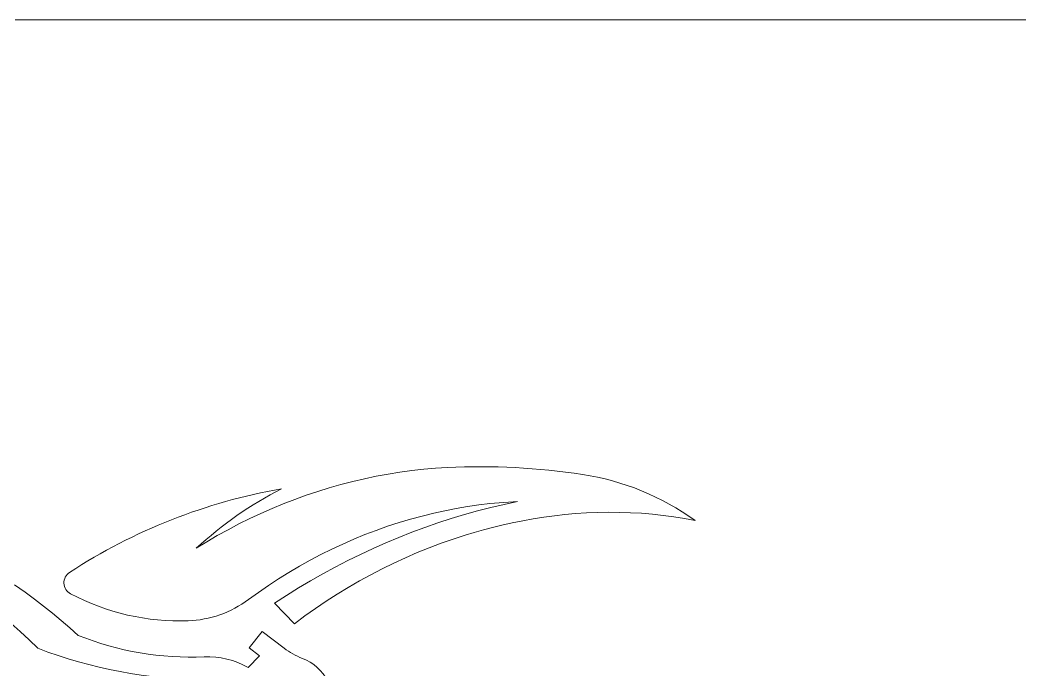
# Model space of a CAD drawing. Extents: x -234 to 858, y -95 to 532.
# Drawn here: x 313.38 to 339.8, y 164.48 to 181.63 of the extents above; entities that cross this region are included whole.
import ezdxf

# ---------------------------------------------------------------- set-up
doc = ezdxf.new("R2010")
doc.units = 0
doc.header["$LTSCALE"] = 7
doc.header["$MEASUREMENT"] = 0
doc.layers.add('8', color=250, linetype='CONTINUOUS', lineweight=15)

msp = doc.modelspace()

# ---------------------------------------------------------------- hatches: boundary and pattern name
at = {"layer": '8'}
h = msp.add_hatch(dxfattribs=at)
h.set_pattern_fill('ANSI37', color=256, scale=15)
h.paths.add_polyline_path([(347.1334, 207.4632), (346.7548, 207.9191, -0.1415284), (345.7548, 210.2076), (338.3092, 266.8253), (332.2576, 266.8253), (339.8061, 209.4253, 0.1415284), (342.1394, 204.0854), (342.518, 203.6295, -0.1750393), (347.7561, 189.1253), (347.7561, 181.5674), (345.3561, 78.0253, 0.0761736), (345.7454, 75.0211), (346.972, 70.7703, -0.0703488), (347.7561, 65.2253), (347.7561, 59.4253, -0.0541238), (347.1752, 54.0753), (353.7561, 54.0753), (353.7561, 65.2253, 0.0703488), (352.7368, 72.4339), (351.5102, 76.6846, -0.0761736), (351.3544, 77.8863), (353.7531, 181.3704, 0.0057938), (353.7561, 181.6253), (353.7561, 189.1253, 0.1750393)])
h.paths.add_polyline_path([(351.013, 141.6167), (351.5903, 149.7033), (347.8498, 149.9703), (347.2725, 141.8837)], flags=24)
h.paths.add_polyline_path([(350.7037, 149.9847), (351.2264, 157.3078), (348.6081, 157.4947), (348.0853, 150.1716)], flags=24)

# ---------------------------------------------------------------- linework, layer by layer
msp.add_line((313.2561, 181.6253), (347.7561, 181.6253), dxfattribs=at)
at = {"layer": '8', "ltscale": 0.01898}
msp.add_line((320.1139, 166.2159), (320.6434, 165.6718), dxfattribs=at)
at = {"layer": '8', "ltscale": 0.013773}
msp.add_line((319.7853, 165.4658), (319.4408, 165.0359), dxfattribs=at)
at = {"layer": '8', "ltscale": 0.018277}
msp.add_line((320.3686, 165.0251), (319.7853, 165.4658), dxfattribs=at)
at = {"layer": '8', "ltscale": 0.008681}
msp.add_line((319.4408, 165.0359), (319.7182, 164.827), dxfattribs=at)
at = {"layer": '8', "ltscale": 0.010833}
msp.add_line((319.7182, 164.827), (319.4137, 164.5187), dxfattribs=at)
at = {"layer": '8'}
for points in [[(324.6883, 169.7982), (324.3742, 169.7793), (324.0598, 169.7526), (323.7454, 169.7182), (323.4313, 169.6761), (323.1175, 169.6263), (322.8044, 169.5689), (322.4921, 169.5039), (322.1809, 169.4315), (321.8709, 169.3516), (321.5624, 169.2643), (321.2555, 169.1697), (320.9505, 169.0679), (320.6476, 168.9588), (320.3469, 168.8427), (320.0487, 168.7195), (319.7532, 168.5893), (319.4605, 168.4523), (319.1708, 168.3085), (318.8843, 168.1579), (318.6013, 168.0007), (318.3218, 167.837), (318.0461, 167.6668)], [(319.4257, 166.3099), (319.687, 166.4995), (319.9526, 166.6827), (320.2223, 166.8594), (320.496, 167.0295), (320.7734, 167.1928), (321.0544, 167.3493), (321.3388, 167.499), (321.6264, 167.6416), (321.9169, 167.777), (322.2102, 167.9053), (322.5061, 168.0263), (322.8043, 168.1399), (323.1046, 168.246), (323.4069, 168.3446), (323.7109, 168.4355), (324.0164, 168.5188), (324.3231, 168.5943), (324.6194, 168.6595), (324.9165, 168.7174), (325.2143, 168.768), (325.5124, 168.8111), (325.8108, 168.8467), (326.0547, 168.8702), (326.2985, 168.8887), (326.5419, 168.902)], [(326.5419, 168.902), (326.1889, 168.8271), (325.8365, 168.7444), (325.4848, 168.654), (325.1339, 168.5559), (324.7842, 168.4503), (324.4357, 168.3371), (324.0888, 168.2164), (323.7436, 168.0885), (323.4003, 167.9531), (323.0591, 167.8106), (322.7202, 167.6609), (322.3838, 167.5042), (322.05, 167.3405), (321.7192, 167.1698), (321.3913, 166.9924), (321.0667, 166.8081), (320.7455, 166.6173), (320.4278, 166.4198), (320.1139, 166.2159)], [(320.6434, 165.6718), (320.9192, 165.8771), (321.1994, 166.0758), (321.4838, 166.2678), (321.7723, 166.453), (322.0647, 166.6314), (322.3607, 166.8027), (322.6602, 166.967), (322.9629, 167.1241), (323.2688, 167.2738), (323.5774, 167.4162), (323.8887, 167.551), (324.2024, 167.6783), (324.5183, 167.7978), (324.6771, 167.8547), (324.8364, 167.9097), (324.9958, 167.9626), (325.1557, 168.0135), (325.3964, 168.0862), (325.6378, 168.1544), (325.8799, 168.218), (326.1226, 168.2771), (326.4005, 168.339), (326.6788, 168.3947), (326.9574, 168.4444), (327.2362, 168.4879), (327.515, 168.5252), (327.7937, 168.5562), (328.072, 168.581), (328.3655, 168.6003), (328.6584, 168.6125), (328.9504, 168.6175), (329.2413, 168.6154), (329.5311, 168.6061), (329.8194, 168.5896), (330.1061, 168.5658), (330.3911, 168.5347), (330.6741, 168.4963), (330.9549, 168.4507), (331.2334, 168.3977)], [(314.9217, 165.363), (314.6982, 165.5638), (314.4708, 165.7603), (314.2395, 165.9525), (314.0046, 166.1404), (313.766, 166.3238), (313.5239, 166.5028), (313.2424, 166.7021)], [(313.8574, 165.0231), (313.6257, 165.2476), (313.3885, 165.4666), (313.146, 165.6799)]]:
    msp.add_lwpolyline(points, dxfattribs=at)
for centre, radius, start, end in [((325.5821, 152.0441), 17.7759, 81.35088, 92.88178), ((327.2273, 162.8555), 6.8388, 54.13933, 81.35675), ((322.8835, 154.461), 15.0006, 99.91423, 123.08084), ((324.8385, 160.3188), 10.0065, 116.9664, 132.74975), ((314.8728, 166.7548), 0.3269, 122.74165, 242.47011), ((317.6089, 171.9018), 6.1561, 242.02979, 272.05411), ((317.7276, 168.5953), 2.8473, 272.05116, 306.61337), ((317.9154, 172.8992), 8.1088, 248.33516, 272.40585), ((318.2858, 176.4943), 12.2961, 248.89139, 269.97184), ((321.5441, 166.5774), 1.9471, 232.86541, 249.14772), ((318.3509, 162.6488), 2.1509, 60.38902, 92.53633), ((320.402, 163.5815), 1.2592, 27.11769, 69.10924)]:
    msp.add_arc(centre, radius, start, end, dxfattribs=at)

doc.saveas('drawing.dxf')
